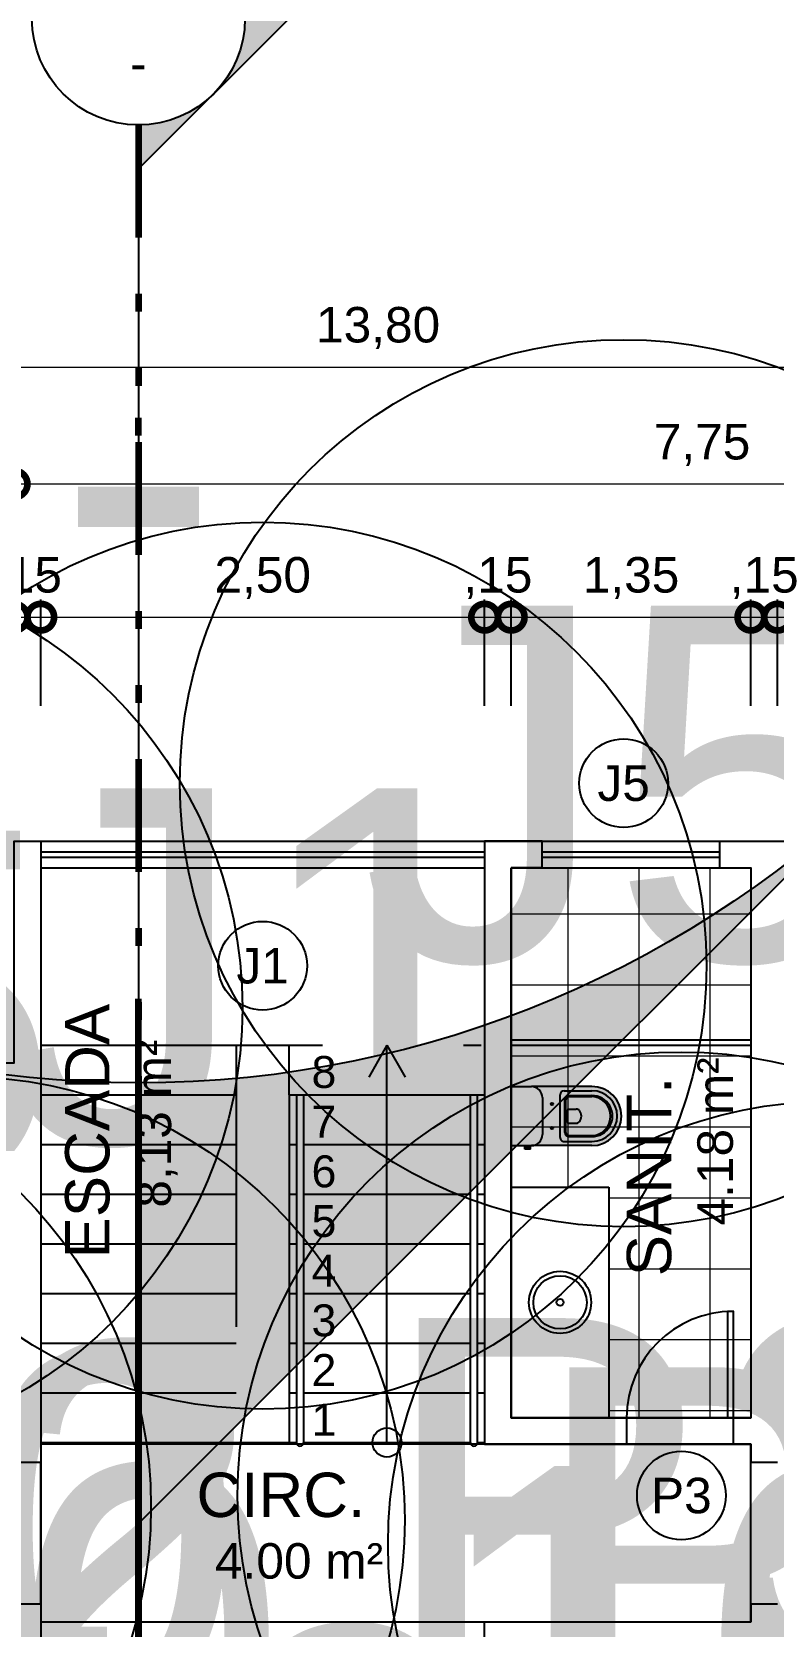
# Model space of a CAD drawing. Header units: metres. Extents: x 47619 to 48001, y 23263 to 23573.
# Drawn here: x 47669.53 to 47673.7, y 23360.09 to 23369.07 of the extents above; entities that cross this region are included whole.
import ezdxf
from ezdxf.enums import TextEntityAlignment as Align

# ---------------------------------------------------------------- set-up
doc = ezdxf.new("R2010")
doc.units = ezdxf.units.M
doc.header["$LTSCALE"] = 0.25
doc.header["$PDMODE"] = 96
doc.linetypes.add('DASHDOT2', pattern=[12.7, 6.35, -3.175, 0, -3.175])
doc.linetypes.add('DIVIDEX2', pattern=[63.5, 25.4, -12.7, 0, -12.7, 0, -12.7])
for name, color, linetype in [('0 @ 0.1', 7, 'Continuous'), ('0 @ 1', 7, 'Continuous'), ('ARQ_ALV CT', 4, 'Continuous'), ('ARQ_ESQ CT', 30, 'Continuous'), ('ARQ_GRADIL', 2, 'Continuous'), ('ARQ_PISO 01', 1, 'Continuous'), ('ARQ_PROJ SUP', 1, 'DASHDOT2'), ('ARQ_SAN 01', 1, 'Continuous'), ('ARQ_SAN 02', 2, 'Continuous'), ('ARQ_SIMB 01', 1, 'Continuous'), ('ARQ_TXT 01', 1, 'Continuous'), ('LOUÇA', 2, 'Continuous'), ('SIMB_01', 1, 'Continuous'), ('SIMB_02', 2, 'Continuous'), ('SIMB_PREENCHIMENTO', 253, 'Continuous'), ('SIMB_TXT', 1, 'Continuous')]:
    doc.layers.add(name, color=color, linetype=linetype)
for name, color, linetype, true_color, plot in [('ARQ_0', 7, 'Continuous', 0xff7400, False), ('ARQ_0_AREAS', 7, 'Continuous', 0x5a1694, False), ('ARQ_0_AREAS @ 1', 7, 'Continuous', 0x5a1694, False)]:
    doc.layers.add(name, color=color, linetype=linetype, true_color=true_color, plot=plot)
doc.layers.add('ARQ_CINZA 03', color=252, linetype='Continuous', lineweight=9)
doc.layers.add('SIMB_LCT', color=252, linetype='DIVIDEX2', lineweight=100)
doc.layers.add('ARQ_COTA_AZUL', color=5, linetype='Continuous', lineweight=20, true_color=0x0000ff)
doc.styles.add('Annot_1.8mm', font='arial.ttf', dxfattribs={"height": 1.8})
doc.styles.add('Annot_2.0mm', font='arial.ttf', dxfattribs={"height": 2})
doc.styles.add('Annot_2.5mm', font='arial.ttf', dxfattribs={"height": 2.5})
doc.styles.add('cota', font='arial.ttf')
doc.styles.add('SIMB', font='arial.ttf')
doc.dimstyles.new('Info 01 - annot', dxfattribs={"dimtxt": 2, "dimasz": 3, "dimexe": 1, "dimexo": 1, "dimgap": 1, "dimtad": 1, "dimzin": 4, "dimtxsty": 'cota', "dimblk": 'DOTSMALL', "dimcen": 2, "dimdle": 1, "dimclrd": 256, "dimclre": 256, "dimclrt": 1, "dimazin": 2, "dimtfac": 0.09, "dimtix": 1, "dimtmove": 2, "dimatfit": 2, "dimfxl": 5, "dimfxlon": 1, "dimtolj": 1, "dimtzin": 4, "dimlwd": -1, "dimarcsym": 1})

# ---------------------------------------------------------------- blocks, each defined once
blk = doc.blocks.new('nivel_PB_A_D')
at = {"layer": 'SIMB_TXT', "style": 'SIMB'}
blk.add_attdef('00,00', (1.7629, 0.5764), '', height=2, dxfattribs=at)
blk = doc.blocks.new('*U352')
at = {"layer": 'ARQ_0_AREAS @ 1'}
blk.add_blockref('nivel_PB_A_D', (-1.7728, 2.8507), dxfattribs=at).add_auto_attribs({'00,00': '0,10'})
blk = doc.blocks.new('*U353')
at = {"layer": 'ARQ_0_AREAS @ 1'}
blk.add_blockref('nivel_PB_A_D', (-4.5195, 1.9446), dxfattribs=at).add_auto_attribs({'00,00': '0,10'})
blk = doc.blocks.new('*U354')
at = {"layer": 'ARQ_0_AREAS @ 1'}
blk.add_blockref('nivel_PB_A_D', (-5.8995, 3.4973), dxfattribs=at).add_auto_attribs({'00,00': '0,00'})
blk = doc.blocks.new('*U70')
at = {"layer": 'SIMB_PREENCHIMENTO', "transparency": 33554587}
h = blk.add_hatch(color=256, dxfattribs=at)
h.dxf.hatch_style = 1
h.paths.add_polyline_path([(0, 8.4834), (-4.1516, 4.3318, -0.401827), (4.1516, 4.3318)])
h = blk.add_hatch(color=256, dxfattribs=at)
h.dxf.hatch_style = 1
h.paths.add_polyline_path([(-4.3318, 4.1516), (-8.4834, 0), (-6, 0, -0.193399)])
h = blk.add_hatch(color=256, dxfattribs=at)
h.dxf.hatch_style = 1
h.paths.add_polyline_path([(4.3318, 4.1516, -0.193399), (6, 0), (8.4834, 0)])
at = {"layer": 'SIMB_01'}
for p, q in [((-8.4834, 0), (0, 8.4834)), ((8.4834, 0), (0, 8.4834)), ((0, -6), (0, 6)), ((-6, 0), (-8.4834, 0)), ((6, 0), (8.4834, 0))]:
    blk.add_line(p, q, dxfattribs=at)
blk.add_circle((0, 0), 6, dxfattribs=at)
at = {"layer": 'SIMB_LCT'}
blk.add_line((6, 0), (69.0609, 0), dxfattribs=at)
at = {"layer": 'SIMB_TXT', "style": 'SIMB'}
for tag, height, p in [('000', 3.5, (-2.25, 0)), ('999', 2, (2.5253, 0))]:
    blk.add_attdef(tag, text='', height=height, rotation=90, dxfattribs=at).set_placement(p, align=Align.MIDDLE_CENTER)
blk = doc.blocks.new('*U357')
at = {"layer": '0 @ 0.1', "xscale": 0.1, "yscale": 0.1, "zscale": 0.1, "rotation": 270}
blk.add_blockref('*U70', (0.7, 13.5871), dxfattribs=at).add_auto_attribs({'999': '-', '000': 'A'})
at = {"layer": '0 @ 1'}
ref = blk.add_blockref('*U70', (0.7, 13.5871), dxfattribs=dict(at, rotation=270))
ref.add_attrib('999', '-', dxfattribs={"layer": 'SIMB_TXT', "height": 2, "style": 'SIMB'}).set_placement((0.7, 11.0618), align=Align.MIDDLE_CENTER)
blk = doc.blocks.new('*U71')
at = {"layer": 'SIMB_LCT'}
blk.add_line((-6, 0), (-54.4834, 0), dxfattribs=at)
at = {"layer": 'SIMB_TXT', "style": 'SIMB'}
for tag, height, p in [('000', 3.5, (-2.25, 0)), ('999', 2, (2.5253, 0))]:
    blk.add_attdef(tag, text='', height=height, rotation=90, dxfattribs=at).set_placement(p, align=Align.MIDDLE_CENTER)
blk = doc.blocks.new('*U358')
at = {"layer": '0 @ 1', "rotation": 270}
blk.add_blockref('*U71', (0.7, -4.2885), dxfattribs=at)
blk = doc.blocks.new('VASO_BELL')
at = {"true_color": 0xffffff}
h = blk.add_hatch(color=7, dxfattribs=at)
h.dxf.hatch_style = 1
edge = h.paths.add_edge_path()
edge.add_line((0, 0), (0.37, 0))
edge.add_line((0.37, 0), (0.37, -0.126))
edge.add_line((0.37, -0.126), (0.37, -0.505))
edge.add_arc((0.185, -0.505), 0.185, 180, 360, ccw=False)
edge.add_line((0, -0.505), (0, -0.126))
edge.add_line((0, -0.126), (0, 0))
h = blk.add_hatch(color=7, dxfattribs=at)
h.dxf.hatch_style = 1
h.paths.add_polyline_path([(-0.0067, -0.0855), (-0.0217, -0.0855), (-0.0217, -0.1205), (-0.0067, -0.1205)])
h = blk.add_hatch(color=7, dxfattribs=at)
h.dxf.hatch_style = 1
h.paths.add_polyline_path([(0, -0.089), (-0.0067, -0.089), (-0.0067, -0.1171), (0, -0.1171)])
at = {"layer": 'ARQ_SAN 01'}
for p, q in [((0.0565, -0.3611), (0.0565, -0.505)), ((0.0625, -0.3611), (0.0625, -0.505)), ((0.0815, -0.3361), (0.2885, -0.3361)), ((0.0815, -0.3421), (0.2885, -0.3421)), ((0.141, -0.3532), (0.141, -0.4061)), ((0.229, -0.3532), (0.229, -0.4061)), ((0.3075, -0.3611), (0.3075, -0.505)), ((0.3135, -0.3611), (0.3135, -0.505))]:
    blk.add_line(p, q, dxfattribs=at)
for centre in [(0.11, -0.255), (0.26, -0.255)]:
    blk.add_circle(centre, 0.0075, dxfattribs=at)
for centre, radius, start, end in [((0.0815, -0.3611), 0.025, 90, 180), ((0.0815, -0.3611), 0.019, 90, 180), ((0.1911, -0.5922), 0.2442, 91.42642, 101.83306), ((0.1789, -0.5922), 0.2442, 78.16694, 88.57358), ((0.2885, -0.3611), 0.025, 0, 90), ((0.2885, -0.3611), 0.019, 0, 90), ((0.168, -0.4061), 0.027, 180, 229.16778), ((0.185, -0.3864), 0.053, 229.16778, 310.83222), ((0.202, -0.4061), 0.027, 310.83222, 0), ((0.185, -0.5055), 0.1285, 179.77728, 0.22272), ((0.185, -0.4994), 0.1226, 182.60055, 357.39945)]:
    blk.add_arc(centre, radius, start, end, dxfattribs=at)
at = {"layer": 'ARQ_SAN 02'}
for p, q in [((0, 0), (0, -0.126)), ((0, 0), (0.37, 0)), ((0.37, 0), (0.37, -0.126)), ((-0.0217, -0.0855), (-0.0065, -0.0855)), ((-0.0217, -0.1205), (-0.0217, -0.0855)), ((-0.0067, -0.1205), (-0.0067, -0.0855)), ((0, -0.089), (-0.0067, -0.089)), ((-0.0217, -0.1205), (-0.0067, -0.1205)), ((0, -0.1171), (-0.0067, -0.1171)), ((0, -0.505), (0, -0.126)), ((0.301, -0.195), (0.069, -0.195)), ((0.37, -0.505), (0.37, -0.126)), ((0.026, -0.3311), (0.026, -0.505)), ((0.051, -0.3061), (0.319, -0.3061)), ((0.344, -0.3311), (0.344, -0.505))]:
    blk.add_line(p, q, dxfattribs=at)
for centre, radius, start, end in [((0.069, -0.126), 0.069, 180, 270), ((0.301, -0.126), 0.069, 270, 0), ((0.051, -0.3311), 0.025, 90, 180), ((0.319, -0.3311), 0.025, 0, 90), ((0.185, -0.505), 0.185, 180, 0), ((0.185, -0.505), 0.159, 180, 0)]:
    blk.add_arc(centre, radius, start, end, dxfattribs=at)
blk = doc.blocks.new('_DotSmall')
at = {"color": 0, "linetype": 'ByBlock', "const_width": 0.5}
blk.add_lwpolyline([(-0.0625, 0, 1), (0.0625, 0, 1)], format="xyb", close=True, dxfattribs=at)
blk = doc.blocks.new('*D83')
at = {"layer": 'ARQ_COTA_AZUL', "transparency": 16777216}
blk.add_line((10.0821, 4.45), (10.0821, 5.65), dxfattribs=at)
at = {"layer": 'ARQ_COTA_AZUL', "lineweight": -2, "transparency": 16777216}
for p, q in [((9.5821, 5.55), (10.1821, 5.55)), ((9.5821, 4.55), (10.1821, 4.55))]:
    blk.add_line(p, q, dxfattribs=at)
at = {"layer": 'Defpoints', "color": 0, "transparency": 16777216}
for p in [(3.45, 5.55), (10.0821, 5.55), (7.6, 4.55)]:
    blk.add_point(p, dxfattribs=at)
at = {"layer": 'ARQ_COTA_AZUL', "transparency": 16777216, "xscale": 0.3, "yscale": 0.3, "zscale": 0.3}
for p, rotation in [((10.0821, 5.55), 90), ((10.0821, 4.55), 270)]:
    blk.add_blockref('_DotSmall', p, dxfattribs=dict(at, rotation=rotation))
at = {"layer": 'ARQ_COTA_AZUL', "color": 1, "transparency": 16777216, "insert": (9.862, 5.05), "char_height": 0.2, "attachment_point": 5, "rotation": 90, "style": 'cota'}
blk.add_mtext('\\A1;1,00', dxfattribs=at)
blk = doc.blocks.new('*D84')
at = {"layer": 'ARQ_COTA_AZUL', "transparency": 16777216}
blk.add_line((10.0821, 5.45), (10.0821, 5.8), dxfattribs=at)
at = {"layer": 'ARQ_COTA_AZUL', "lineweight": -2, "transparency": 16777216}
for p, q in [((9.5821, 5.7), (10.1821, 5.7)), ((9.5821, 5.55), (10.1821, 5.55))]:
    blk.add_line(p, q, dxfattribs=at)
at = {"layer": 'Defpoints', "color": 0, "transparency": 16777216}
for p in [(3.45, 5.7), (10.0821, 5.7), (3.45, 5.55)]:
    blk.add_point(p, dxfattribs=at)
at = {"layer": 'ARQ_COTA_AZUL', "transparency": 16777216, "xscale": 0.3, "yscale": 0.3, "zscale": 0.3}
for p, rotation in [((10.0821, 5.7), 270), ((10.0821, 5.55), 90)]:
    blk.add_blockref('_DotSmall', p, dxfattribs=dict(at, rotation=rotation))
at = {"layer": 'ARQ_COTA_AZUL', "color": 1, "transparency": 16777216, "insert": (9.862, 5.625), "char_height": 0.2, "attachment_point": 5, "rotation": 90, "style": 'cota'}
blk.add_mtext('\\A1;,15', dxfattribs=at)
blk = doc.blocks.new('*D85')
at = {"layer": 'ARQ_COTA_AZUL', "transparency": 16777216}
blk.add_line((10.0821, 5.6), (10.0821, 8.9), dxfattribs=at)
at = {"layer": 'ARQ_COTA_AZUL', "lineweight": -2, "transparency": 16777216}
for p, q in [((9.5821, 8.8), (10.1821, 8.8)), ((9.5821, 5.7), (10.1821, 5.7))]:
    blk.add_line(p, q, dxfattribs=at)
at = {"layer": 'Defpoints', "color": 0, "transparency": 16777216}
for p in [(7.6, 8.8), (10.0821, 8.8), (3.45, 5.7)]:
    blk.add_point(p, dxfattribs=at)
at = {"layer": 'ARQ_COTA_AZUL', "transparency": 16777216, "xscale": 0.3, "yscale": 0.3, "zscale": 0.3}
for p, rotation in [((10.0821, 8.8), 90), ((10.0821, 5.7), 270)]:
    blk.add_blockref('_DotSmall', p, dxfattribs=dict(at, rotation=rotation))
at = {"layer": 'ARQ_COTA_AZUL', "color": 1, "transparency": 16777216, "insert": (9.862, 7.25), "char_height": 0.2, "attachment_point": 5, "rotation": 90, "style": 'cota'}
blk.add_mtext('\\A1;3,10', dxfattribs=at)
blk = doc.blocks.new('*D91')
at = {"layer": 'ARQ_COTA_AZUL', "lineweight": -2, "transparency": 16777216}
for p, q in [((0, 9.7125), (0, 10.3125)), ((0.15, 9.7125), (0.15, 10.3125))]:
    blk.add_line(p, q, dxfattribs=at)
at = {"layer": 'ARQ_COTA_AZUL', "transparency": 16777216}
blk.add_line((-0.1, 10.2125), (0.25, 10.2125), dxfattribs=at)
at = {"layer": 'Defpoints', "color": 0, "transparency": 16777216}
for p in [(0.15, 10.2125), (0.15, 8.95), (0, 7.55)]:
    blk.add_point(p, dxfattribs=at)
at = {"layer": 'ARQ_COTA_AZUL', "transparency": 16777216, "xscale": 0.3, "yscale": 0.3, "zscale": 0.3}
blk.add_blockref('_DotSmall', (0, 10.2125), dxfattribs=at)
at = {"layer": 'ARQ_COTA_AZUL', "transparency": 16777216, "xscale": 0.3, "yscale": 0.3, "zscale": 0.3, "rotation": 180}
blk.add_blockref('_DotSmall', (0.15, 10.2125), dxfattribs=at)
at = {"layer": 'ARQ_COTA_AZUL', "color": 1, "transparency": 16777216, "insert": (0.075, 10.4326), "char_height": 0.2, "attachment_point": 5, "style": 'cota'}
blk.add_mtext('\\A1;,15', dxfattribs=at)
blk = doc.blocks.new('*D93')
at = {"layer": 'ARQ_COTA_AZUL', "lineweight": -2, "transparency": 16777216}
for p, q in [((0.15, 9.7125), (0.15, 10.3125)), ((2.65, 9.7125), (2.65, 10.3125))]:
    blk.add_line(p, q, dxfattribs=at)
at = {"layer": 'ARQ_COTA_AZUL', "transparency": 16777216}
blk.add_line((0.05, 10.2125), (2.75, 10.2125), dxfattribs=at)
at = {"layer": 'Defpoints', "color": 0, "transparency": 16777216}
for p in [(2.65, 10.2125), (0.15, 8.95), (2.65, 8.95)]:
    blk.add_point(p, dxfattribs=at)
at = {"layer": 'ARQ_COTA_AZUL', "transparency": 16777216, "xscale": 0.3, "yscale": 0.3, "zscale": 0.3, "rotation": 180}
blk.add_blockref('_DotSmall', (0.15, 10.2125), dxfattribs=at)
at = {"layer": 'ARQ_COTA_AZUL', "transparency": 16777216, "xscale": 0.3, "yscale": 0.3, "zscale": 0.3}
blk.add_blockref('_DotSmall', (2.65, 10.2125), dxfattribs=at)
at = {"layer": 'ARQ_COTA_AZUL', "color": 1, "transparency": 16777216, "insert": (1.4, 10.4326), "char_height": 0.2, "attachment_point": 5, "style": 'cota'}
blk.add_mtext('\\A1;2,50', dxfattribs=at)
blk = doc.blocks.new('*D96')
at = {"layer": 'ARQ_COTA_AZUL', "lineweight": -2, "transparency": 16777216}
for p, q in [((2.65, 9.7125), (2.65, 10.3125)), ((2.8, 9.7125), (2.8, 10.3125))]:
    blk.add_line(p, q, dxfattribs=at)
at = {"layer": 'ARQ_COTA_AZUL', "transparency": 16777216}
blk.add_line((2.55, 10.2125), (2.9, 10.2125), dxfattribs=at)
at = {"layer": 'Defpoints', "color": 0, "transparency": 16777216}
for p in [(2.8, 10.2125), (2.65, 8.95), (2.8, 8.8)]:
    blk.add_point(p, dxfattribs=at)
at = {"layer": 'ARQ_COTA_AZUL', "transparency": 16777216, "xscale": 0.3, "yscale": 0.3, "zscale": 0.3}
blk.add_blockref('_DotSmall', (2.65, 10.2125), dxfattribs=at)
at = {"layer": 'ARQ_COTA_AZUL', "transparency": 16777216, "xscale": 0.3, "yscale": 0.3, "zscale": 0.3, "rotation": 180}
blk.add_blockref('_DotSmall', (2.8, 10.2125), dxfattribs=at)
at = {"layer": 'ARQ_COTA_AZUL', "color": 1, "transparency": 16777216, "insert": (2.725, 10.4326), "char_height": 0.2, "attachment_point": 5, "style": 'cota'}
blk.add_mtext('\\A1;,15', dxfattribs=at)
blk = doc.blocks.new('*D94')
at = {"layer": 'ARQ_COTA_AZUL', "lineweight": -2, "transparency": 16777216}
for p, q in [((2.8, 9.7125), (2.8, 10.3125)), ((4.15, 9.7125), (4.15, 10.3125))]:
    blk.add_line(p, q, dxfattribs=at)
at = {"layer": 'ARQ_COTA_AZUL', "transparency": 16777216}
blk.add_line((2.7, 10.2125), (4.25, 10.2125), dxfattribs=at)
at = {"layer": 'Defpoints', "color": 0, "transparency": 16777216}
for p in [(4.15, 10.2125), (2.8, 8.8), (4.15, 8.8)]:
    blk.add_point(p, dxfattribs=at)
at = {"layer": 'ARQ_COTA_AZUL', "transparency": 16777216, "xscale": 0.3, "yscale": 0.3, "zscale": 0.3, "rotation": 180}
blk.add_blockref('_DotSmall', (2.8, 10.2125), dxfattribs=at)
at = {"layer": 'ARQ_COTA_AZUL', "transparency": 16777216, "xscale": 0.3, "yscale": 0.3, "zscale": 0.3}
blk.add_blockref('_DotSmall', (4.15, 10.2125), dxfattribs=at)
at = {"layer": 'ARQ_COTA_AZUL', "color": 1, "transparency": 16777216, "insert": (3.475, 10.4326), "char_height": 0.2, "attachment_point": 5, "style": 'cota'}
blk.add_mtext('\\A1;1,35', dxfattribs=at)
blk = doc.blocks.new('*D95')
at = {"layer": 'ARQ_COTA_AZUL', "lineweight": -2, "transparency": 16777216}
for p, q in [((4.15, 9.7125), (4.15, 10.3125)), ((4.3, 9.7125), (4.3, 10.3125))]:
    blk.add_line(p, q, dxfattribs=at)
at = {"layer": 'ARQ_COTA_AZUL', "transparency": 16777216}
blk.add_line((4.05, 10.2125), (4.4, 10.2125), dxfattribs=at)
at = {"layer": 'Defpoints', "color": 0, "transparency": 16777216}
for p in [(4.3, 10.2125), (4.15, 8.8), (4.3, 8.8)]:
    blk.add_point(p, dxfattribs=at)
at = {"layer": 'ARQ_COTA_AZUL', "transparency": 16777216, "xscale": 0.3, "yscale": 0.3, "zscale": 0.3}
blk.add_blockref('_DotSmall', (4.15, 10.2125), dxfattribs=at)
at = {"layer": 'ARQ_COTA_AZUL', "transparency": 16777216, "xscale": 0.3, "yscale": 0.3, "zscale": 0.3, "rotation": 180}
blk.add_blockref('_DotSmall', (4.3, 10.2125), dxfattribs=at)
at = {"layer": 'ARQ_COTA_AZUL', "color": 1, "transparency": 16777216, "insert": (4.225, 10.4326), "char_height": 0.2, "attachment_point": 5, "style": 'cota'}
blk.add_mtext('\\A1;,15', dxfattribs=at)
blk = doc.blocks.new('*D97')
at = {"layer": 'ARQ_COTA_AZUL', "lineweight": -2, "transparency": 16777216}
for p, q in [((4.3, 9.7125), (4.3, 10.3125)), ((7.6, 9.7125), (7.6, 10.3125))]:
    blk.add_line(p, q, dxfattribs=at)
at = {"layer": 'ARQ_COTA_AZUL', "transparency": 16777216}
blk.add_line((4.2, 10.2125), (7.7, 10.2125), dxfattribs=at)
at = {"layer": 'Defpoints', "color": 0, "transparency": 16777216}
for p in [(7.6, 10.2125), (4.3, 8.8), (7.6, 8.8)]:
    blk.add_point(p, dxfattribs=at)
at = {"layer": 'ARQ_COTA_AZUL', "transparency": 16777216, "xscale": 0.3, "yscale": 0.3, "zscale": 0.3, "rotation": 180}
blk.add_blockref('_DotSmall', (4.3, 10.2125), dxfattribs=at)
at = {"layer": 'ARQ_COTA_AZUL', "transparency": 16777216, "xscale": 0.3, "yscale": 0.3, "zscale": 0.3}
blk.add_blockref('_DotSmall', (7.6, 10.2125), dxfattribs=at)
at = {"layer": 'ARQ_COTA_AZUL', "color": 1, "transparency": 16777216, "insert": (5.95, 10.4326), "char_height": 0.2, "attachment_point": 5, "style": 'cota'}
blk.add_mtext('\\A1;3,30', dxfattribs=at)
blk = doc.blocks.new('*D108')
at = {"layer": 'ARQ_COTA_AZUL', "transparency": 16777216}
blk.add_line((-6.2072, 7.6), (-6.2072, 8.9), dxfattribs=at)
at = {"layer": 'ARQ_COTA_AZUL', "lineweight": -2, "transparency": 16777216}
for p, q in [((-5.7072, 8.8), (-6.3072, 8.8)), ((-5.7072, 7.7), (-6.3072, 7.7))]:
    blk.add_line(p, q, dxfattribs=at)
at = {"layer": 'Defpoints', "color": 0, "transparency": 16777216}
for p in [(-6.2072, 8.8), (0.15, 8.8), (-4.85, 7.7)]:
    blk.add_point(p, dxfattribs=at)
at = {"layer": 'ARQ_COTA_AZUL', "transparency": 16777216, "xscale": 0.3, "yscale": 0.3, "zscale": 0.3}
for p, rotation in [((-6.2072, 8.8), 90), ((-6.2072, 7.7), 270)]:
    blk.add_blockref('_DotSmall', p, dxfattribs=dict(at, rotation=rotation))
at = {"layer": 'ARQ_COTA_AZUL', "color": 1, "transparency": 16777216, "insert": (-6.4273, 8.25), "char_height": 0.2, "attachment_point": 5, "rotation": 90, "style": 'cota'}
blk.add_mtext('\\A1;1,10', dxfattribs=at)
blk = doc.blocks.new('*D111')
at = {"layer": 'ARQ_COTA_AZUL', "transparency": 16777216}
blk.add_line((-6.2072, 8.7), (-6.2072, 9.05), dxfattribs=at)
at = {"layer": 'ARQ_COTA_AZUL', "lineweight": -2, "transparency": 16777216}
for p, q in [((-5.7072, 8.95), (-6.3072, 8.95)), ((-5.7072, 8.8), (-6.3072, 8.8))]:
    blk.add_line(p, q, dxfattribs=at)
at = {"layer": 'Defpoints', "color": 0, "transparency": 16777216}
for p in [(-6.2072, 8.95), (0.15, 8.95), (0.15, 8.8)]:
    blk.add_point(p, dxfattribs=at)
at = {"layer": 'ARQ_COTA_AZUL', "transparency": 16777216, "xscale": 0.3, "yscale": 0.3, "zscale": 0.3}
for p, rotation in [((-6.2072, 8.95), 270), ((-6.2072, 8.8), 90)]:
    blk.add_blockref('_DotSmall', p, dxfattribs=dict(at, rotation=rotation))
at = {"layer": 'ARQ_COTA_AZUL', "color": 1, "transparency": 16777216, "insert": (-6.4273, 8.875), "char_height": 0.2, "attachment_point": 5, "rotation": 90, "style": 'cota'}
blk.add_mtext('\\A1;,15', dxfattribs=at)
blk = doc.blocks.new('*D114')
at = {"layer": 'ARQ_COTA_AZUL', "lineweight": -2, "transparency": 16777216}
for p, q in [((0, 10.4631), (0, 11.0631)), ((7.75, 10.4631), (7.75, 11.0631))]:
    blk.add_line(p, q, dxfattribs=at)
at = {"layer": 'ARQ_COTA_AZUL', "transparency": 16777216}
blk.add_line((-0.1, 10.9631), (7.85, 10.9631), dxfattribs=at)
at = {"layer": 'Defpoints', "color": 0, "transparency": 16777216}
for p in [(7.75, 10.9631), (0, 8.95), (7.75, 8.95)]:
    blk.add_point(p, dxfattribs=at)
at = {"layer": 'ARQ_COTA_AZUL', "transparency": 16777216, "xscale": 0.3, "yscale": 0.3, "zscale": 0.3, "rotation": 180}
blk.add_blockref('_DotSmall', (0, 10.9631), dxfattribs=at)
at = {"layer": 'ARQ_COTA_AZUL', "transparency": 16777216, "xscale": 0.3, "yscale": 0.3, "zscale": 0.3}
blk.add_blockref('_DotSmall', (7.75, 10.9631), dxfattribs=at)
at = {"layer": 'ARQ_COTA_AZUL', "color": 1, "transparency": 16777216, "insert": (3.875, 11.1828), "char_height": 0.2, "attachment_point": 5, "style": 'cota'}
blk.add_mtext('\\A1;7,75', dxfattribs=at)
blk = doc.blocks.new('*D115')
at = {"layer": 'ARQ_COTA_AZUL', "lineweight": -2, "transparency": 16777216}
for p, q in [((-4.85, 11.1222), (-4.85, 11.7222)), ((8.95, 11.1222), (8.95, 11.7222))]:
    blk.add_line(p, q, dxfattribs=at)
at = {"layer": 'ARQ_COTA_AZUL', "transparency": 16777216}
blk.add_line((-4.95, 11.6222), (9.05, 11.6222), dxfattribs=at)
at = {"layer": 'Defpoints', "color": 0, "transparency": 16777216}
for p in [(8.95, 11.6222), (8.95, 8.95), (-4.85, 7.7)]:
    blk.add_point(p, dxfattribs=at)
at = {"layer": 'ARQ_COTA_AZUL', "transparency": 16777216, "xscale": 0.3, "yscale": 0.3, "zscale": 0.3, "rotation": 180}
blk.add_blockref('_DotSmall', (-4.85, 11.6222), dxfattribs=at)
at = {"layer": 'ARQ_COTA_AZUL', "transparency": 16777216, "xscale": 0.3, "yscale": 0.3, "zscale": 0.3}
blk.add_blockref('_DotSmall', (8.95, 11.6222), dxfattribs=at)
at = {"layer": 'ARQ_COTA_AZUL', "color": 1, "transparency": 16777216, "insert": (2.05, 11.8423), "char_height": 0.2, "attachment_point": 5, "style": 'cota'}
blk.add_mtext('\\A1;13,80', dxfattribs=at)
blk = doc.blocks.new('*U22')
at = {"layer": 'SIMB_02'}
blk.add_circle((0, 0), 2.5, dxfattribs=at)
at = {"layer": 'SIMB_TXT', "style": 'SIMB'}
blk.add_attdef('CDESQ', text='', height=2, dxfattribs=at).set_placement((0, 0), align=Align.MIDDLE_CENTER)
blk = doc.blocks.new('*U362')
at = {"layer": '0 @ 0.1', "xscale": 0.1, "yscale": 0.1, "zscale": 0.1}
blk.add_blockref('*U22', (4.6059, 4.9847), dxfattribs=at).add_auto_attribs({'CDESQ': 'P2'})
at = {"layer": '0 @ 1'}
blk.add_blockref('*U22', (4.6059, 4.9847), dxfattribs=at).add_auto_attribs({'CDESQ': 'P2'})
blk = doc.blocks.new('*U363')
at = {"layer": '0 @ 0.1', "xscale": 0.1, "yscale": 0.1, "zscale": 0.1}
blk.add_blockref('*U22', (3.7585, 5.2612), dxfattribs=at).add_auto_attribs({'CDESQ': 'P3'})
at = {"layer": '0 @ 1'}
blk.add_blockref('*U22', (3.7585, 5.2612), dxfattribs=at).add_auto_attribs({'CDESQ': 'P3'})
blk = doc.blocks.new('*U364')
at = {"layer": '0 @ 0.1', "xscale": 0.1, "yscale": 0.1, "zscale": 0.1}
blk.add_blockref('*U22', (-1.7292, 5.1968), dxfattribs=at).add_auto_attribs({'CDESQ': 'P3'})
at = {"layer": '0 @ 1'}
blk.add_blockref('*U22', (-1.7292, 5.1968), dxfattribs=at).add_auto_attribs({'CDESQ': 'P3'})
blk = doc.blocks.new('*U365')
at = {"layer": '0 @ 0.1', "xscale": 0.1, "yscale": 0.1, "zscale": 0.1}
blk.add_blockref('*U22', (-0.2997, 5.1234), dxfattribs=at).add_auto_attribs({'CDESQ': 'P2'})
at = {"layer": '0 @ 1'}
blk.add_blockref('*U22', (-0.2997, 5.1234), dxfattribs=at).add_auto_attribs({'CDESQ': 'P2'})
blk = doc.blocks.new('*U368')
at = {"layer": '0 @ 0.1', "xscale": 0.1, "yscale": 0.1, "zscale": 0.1}
blk.add_blockref('*U22', (1.3997, 8.2476), dxfattribs=at).add_auto_attribs({'CDESQ': 'J1'})
at = {"layer": '0 @ 1'}
blk.add_blockref('*U22', (1.3997, 8.2476), dxfattribs=at).add_auto_attribs({'CDESQ': 'J1'})
blk = doc.blocks.new('*U373')
at = {"layer": '0 @ 0.1', "xscale": 0.1, "yscale": 0.1, "zscale": 0.1}
blk.add_blockref('*U22', (-1.2141, 8.0087), dxfattribs=at).add_auto_attribs({'CDESQ': 'J5'})
at = {"layer": '0 @ 1'}
blk.add_blockref('*U22', (-1.2141, 8.0087), dxfattribs=at).add_auto_attribs({'CDESQ': 'J5'})
blk = doc.blocks.new('*U374')
at = {"layer": '0 @ 0.1', "xscale": 0.1, "yscale": 0.1, "zscale": 0.1}
blk.add_blockref('*U22', (3.4333, 9.2765), dxfattribs=at).add_auto_attribs({'CDESQ': 'J5'})
at = {"layer": '0 @ 1'}
blk.add_blockref('*U22', (3.4333, 9.2765), dxfattribs=at).add_auto_attribs({'CDESQ': 'J5'})
blk = doc.blocks.new('PAV_TER')
at = {"layer": 'ARQ_CINZA 03'}
h = blk.add_hatch(dxfattribs=at)
h.set_pattern_fill('_USER', color=256, scale=0.4, angle=270, double=1, pattern_type=0)
h.set_pattern_definition([(270, (4.15, 5.7), (0.4, -2e-16), []), (0, (4.15, 5.7), (0, 0.4), [])])
h.paths.add_polyline_path([(4.15, 8.8), (2.8, 8.8), (2.8, 7), (3.35, 7), (3.35, 5.7), (4.15, 5.7)])
at = {"layer": 'ARQ_0'}
blk.add_line((0.7, 12.7388), (0.7, -3.4402), dxfattribs=at)
at = {"layer": 'ARQ_0_AREAS'}
for points in [[(-4.85, 7.7), (0, 7.7), (0, 8.95), (7.75, 8.95), (7.75, 0), (0, 0), (0, 1.25), (-4.85, 1.25)], [(2.8, 8.8), (4.15, 8.8), (4.15, 5.7), (2.8, 5.7)], [(0.15, 4.55), (4.15, 4.55), (4.15, 5.55), (0.15, 5.55)]]:
    blk.add_lwpolyline(points, close=True, dxfattribs=at)
at = {"layer": 'ARQ_ALV CT'}
for p, q in [((0, 8.95), (0.15, 8.95)), ((0.15, 8.95), (0.15, 5.45)), ((2.975, 8.95), (2.65, 8.95)), ((2.65, 8.95), (2.65, 5.55)), ((2.975, 8.95), (3.975, 8.95)), ((3.975, 8.95), (7.75, 8.95)), ((2.975, 8.8), (2.8, 8.8)), ((2.8, 8.8), (2.8, 5.7)), ((2.975, 8.8), (3.975, 8.8)), ((3.975, 8.8), (4.15, 8.8)), ((4.15, 8.8), (4.15, 5.7)), ((2.8, 5.7), (3.45, 5.7)), ((3.45, 5.7), (3.45, 5.55)), ((3.45, 5.7), (3.45, 5.55)), ((4.05, 5.7), (4.05, 5.55)), ((4.05, 5.7), (4.05, 5.55)), ((4.05, 5.7), (4.15, 5.7)), ((2.65, 5.55), (2.8, 5.55)), ((2.8, 5.55), (3.45, 5.55)), ((4.05, 5.55), (4.15, 5.55)), ((4.15, 5.55), (4.15, 5.45)), ((0, 5.45), (0.15, 5.45)), ((4.15, 5.45), (4.3, 5.45)), ((0, 4.65), (0.15, 4.65)), ((0.15, 4.65), (0.15, 0.15)), ((4.15, 4.65), (4.3, 4.65)), ((4.15, 4.65), (4.15, 4.55)), ((2.65, 4.4), (2.65, 4.55)), ((2.65, 4.55), (4.15, 4.55))]:
    blk.add_line(p, q, dxfattribs=at)
at = {"layer": 'ARQ_ESQ CT'}
for p, q in [((0.15, 8.89), (2.65, 8.89)), ((0.15, 8.86), (2.65, 8.86)), ((2.8, 7.83), (4.15, 7.83)), ((2.8, 7.8), (4.15, 7.8))]:
    blk.add_line(p, q, dxfattribs=at)
blk.add_lwpolyline([(4.05, 5.7), (4.02, 5.7), (4.02, 6.3), (4.05, 6.3)], close=True, dxfattribs=at)
at = {"layer": 'ARQ_GRADIL'}
for p, q in [((1.59, 7.52), (1.59, 5.56)), ((1.63, 7.52), (1.63, 5.56)), ((2.57, 5.56), (2.57, 7.52)), ((2.61, 5.56), (2.61, 7.52))]:
    blk.add_line(p, q, dxfattribs=at)
for centre in [(1.61, 5.56), (2.59, 5.56)]:
    blk.add_arc(centre, 0.02, 180, 0, dxfattribs=at)
at = {"layer": 'ARQ_PISO 01'}
for p, q in [((0.15, 8.95), (2.65, 8.95)), ((0.15, 8.8), (2.65, 8.8)), ((1.55, 7.52), (1.55, 5.56)), ((1.55, 7.52), (2.65, 7.52)), ((1.55, 7.24), (1.59, 7.24)), ((1.63, 7.24), (2.57, 7.24)), ((2.61, 7.24), (2.65, 7.24)), ((1.55, 6.96), (1.59, 6.96)), ((1.63, 6.96), (2.57, 6.96)), ((2.61, 6.96), (2.65, 6.96)), ((1.55, 6.68), (1.59, 6.68)), ((1.63, 6.68), (2.57, 6.68)), ((2.61, 6.68), (2.65, 6.68)), ((1.55, 6.4), (1.59, 6.4)), ((1.63, 6.4), (2.57, 6.4)), ((2.61, 6.4), (2.65, 6.4)), ((1.55, 6.12), (1.59, 6.12)), ((1.63, 6.12), (2.57, 6.12)), ((2.61, 6.12), (2.65, 6.12)), ((1.55, 5.84), (1.59, 5.84)), ((1.63, 5.84), (2.57, 5.84)), ((2.61, 5.84), (2.65, 5.84)), ((3.45, 5.7), (4.05, 5.7)), ((1.55, 5.56), (1.59, 5.56)), ((1.63, 5.56), (2.57, 5.56)), ((2.61, 5.56), (2.65, 5.56)), ((3.45, 5.55), (4.05, 5.55)), ((0.15, 4.65), (0.15, 5.45)), ((4.15, 4.65), (4.15, 5.45))]:
    blk.add_line(p, q, dxfattribs=at)
at = {"layer": 'ARQ_PROJ SUP'}
for p, q in [((2.975, 8.8), (2.975, 8.95)), ((3.975, 8.8), (3.975, 8.95)), ((2.975, 8.89), (3.975, 8.89)), ((2.975, 8.86), (3.975, 8.86)), ((0.15, 7.8), (2.65, 7.8)), ((1.25, 7.8), (1.25, 5.56)), ((1.55, 7.52), (1.55, 7.8)), ((0.15, 7.52), (1.25, 7.52)), ((0.15, 7.24), (1.25, 7.24)), ((0.15, 6.96), (1.25, 6.96)), ((0.15, 6.68), (1.25, 6.68)), ((0.15, 6.4), (1.25, 6.4)), ((0.15, 6.12), (1.25, 6.12)), ((0.15, 5.84), (1.25, 5.84)), ((0.15, 5.56), (1.55, 5.56))]:
    blk.add_line(p, q, dxfattribs=at)
at = {"layer": 'ARQ_SAN 02'}
for p, q in [((2.8, 7), (3.35, 7)), ((3.35, 7), (3.35, 5.7))]:
    blk.add_line(p, q, dxfattribs=at)
for radius in [0.175, 0.15, 0.02]:
    blk.add_circle((3.075, 6.35), radius, dxfattribs=at)
at = {"layer": 'ARQ_SIMB 01'}
for p, q in [((2.1, 7.8), (1.9975, 7.6195)), ((2.1, 5.56), (2.1, 7.8)), ((2.1, 7.8), (2.2025, 7.6195))]:
    blk.add_line(p, q, dxfattribs=at)
blk.add_circle((2.1, 5.56), 0.0819, dxfattribs=at)
blk.add_arc((4.05, 5.7), 0.6, 90, 180, dxfattribs=at)
for name in ['*U358', '*U357', '*U374', '*U368', '*U373', '*U363', '*U364', '*U365', '*U362']:
    blk.add_blockref(name, (0, 0))
at = {"layer": 'ARQ_0_AREAS'}
for name in ['*U354', '*U352', '*U353']:
    blk.add_blockref(name, (0, 0), dxfattribs=at)
at = {"layer": 'LOUÇA', "xscale": 0.900000000000091, "yscale": 0.900000000000091, "zscale": 0.900000000000091, "rotation": 89.99999999999999}
blk.add_blockref('VASO_BELL', (2.8, 7.2335), dxfattribs=at)
at = {"layer": 'ARQ_TXT 01', "attachment_point": 1, "rotation": 90}
for s, insert, char_height, width, style in [('ESCADA', (0.2869, 6.597), 0.25, 2.41083, 'Annot_2.5mm'), ('8,13 m²', (0.6842, 6.884), 0.2, 1.1094, 'Annot_2.0mm'), ('4.18 m²', (3.8483, 6.784), 0.2, 1.1094, 'Annot_2.0mm'), ('SANIT.', (3.4511, 6.497), 0.25, 2.41083, 'Annot_2.5mm')]:
    blk.add_mtext(s, dxfattribs=dict(at, insert=insert, char_height=char_height, width=width, style=style))
at = {"layer": 'ARQ_TXT 01', "attachment_point": 1}
for s, insert, char_height, width, style in [('8', (1.6751, 7.7386), 0.18, 1.02, 'Annot_1.8mm'), ('7', (1.6751, 7.4586), 0.18, 1.02, 'Annot_1.8mm'), ('6', (1.6751, 7.1786), 0.18, 1.02, 'Annot_1.8mm'), ('5', (1.6751, 6.8986), 0.18, 1.02, 'Annot_1.8mm'), ('4', (1.6751, 6.6186), 0.18, 1.02, 'Annot_1.8mm'), ('3', (1.6751, 6.3386), 0.18, 1.02, 'Annot_1.8mm'), ('2', (1.6751, 6.0586), 0.18, 1.02, 'Annot_1.8mm'), ('1', (1.6751, 5.7786), 0.18, 1.02, 'Annot_1.8mm'), ('CIRC.', (1.027, 5.39), 0.25, 2.41083, 'Annot_2.5mm'), ('4.00 m²', (1.1313, 4.9927), 0.2, 1.1094, 'Annot_2.0mm')]:
    blk.add_mtext(s, dxfattribs=dict(at, insert=insert, char_height=char_height, width=width, style=style))
at = {"layer": 'ARQ_COTA_AZUL'}
for base, p1, p2, picture, middle in [((8.95, 11.6222), (-4.85, 7.7), (8.95, 8.95), '*D115', (2.05, 11.8423)), ((7.75, 10.9631), (0, 8.95), (7.75, 8.95), '*D114', (3.875, 11.1828)), ((0.15, 10.2125), (0, 7.55), (0.15, 8.95), '*D91', (0.075, 10.4326)), ((2.65, 10.2125), (0.15, 8.95), (2.65, 8.95), '*D93', (1.4, 10.4326)), ((2.8, 10.2125), (2.65, 8.95), (2.8, 8.8), '*D96', (2.725, 10.4326)), ((4.15, 10.2125), (2.8, 8.8), (4.15, 8.8), '*D94', (3.475, 10.4326)), ((4.3, 10.2125), (4.15, 8.8), (4.3, 8.8), '*D95', (4.225, 10.4326)), ((7.6, 10.2125), (4.3, 8.8), (7.6, 8.8), '*D97', (5.95, 10.4326))]:
    dim = blk.add_linear_dim(base=base, p1=p1, p2=p2, dimstyle='Info 01 - annot', override={"dimscale": 0}, dxfattribs=at)
    dim.commit()
    dim.dimension.update_dxf_attribs({"geometry": picture, "text_midpoint": middle})
for base, p1, p2, angle, picture, middle in [((-6.2072, 8.95), (0.15, 8.8), (0.15, 8.95), 270, '*D111', (-6.4273, 8.875)), ((-6.2072, 8.8), (-4.85, 7.7), (0.15, 8.8), 270, '*D108', (-6.4273, 8.25)), ((10.0821, 8.8), (3.45, 5.7), (7.6, 8.8), 90, '*D85', (9.862, 7.25)), ((10.0821, 5.7), (3.45, 5.55), (3.45, 5.7), 90, '*D84', (9.862, 5.625)), ((10.0821, 5.55), (7.6, 4.55), (3.45, 5.55), 90, '*D83', (9.862, 5.05))]:
    dim = blk.add_linear_dim(base=base, p1=p1, p2=p2, angle=angle, dimstyle='Info 01 - annot', override={"dimscale": 0}, dxfattribs=at)
    dim.commit()
    dim.dimension.update_dxf_attribs({"geometry": picture, "text_midpoint": middle})

msp = doc.modelspace()

# ---------------------------------------------------------------- block references
msp.add_blockref('PAV_TER', (47669.429, 23355.5605))

doc.saveas('drawing.dxf')
